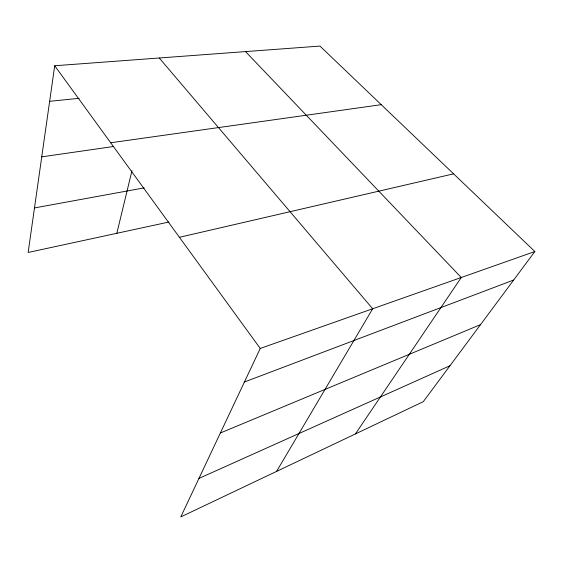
<?xml version="1.0" encoding="UTF-8"?>
<svg xmlns="http://www.w3.org/2000/svg" width="563" height="563" viewBox="0 0 563 563"><rect width="100%" height="100%" fill="white"/><g stroke="black" fill="none" stroke-linecap="round" stroke-linejoin="round"><path stroke-width="0.84" d="M534.85 251.527L260.24 348.448L180.786 516.925L423.263 401.686L534.85 251.527L319.953 46.075L54.702 65.751L28.15 252.463L168.97 222.019M116.83 233.293L131.967 170.737M276.581 471.4L372.671 308.763L159.252 57.996M355.415 433.932L461.273 277.496L245.531 51.599M198.943 478.423L449.957 365.76M220.365 432.996L480.52 324.64M244.412 382.003L513.667 280.029M179.428 237.304L453.595 173.847M34.484 207.937L144.205 187.873M41.746 156.852L113.606 146.493M110.7 142.763L381.242 104.676M49.65 101.312L79.179 98.307M54.702 65.751L260.24 348.448"/></g></svg>
